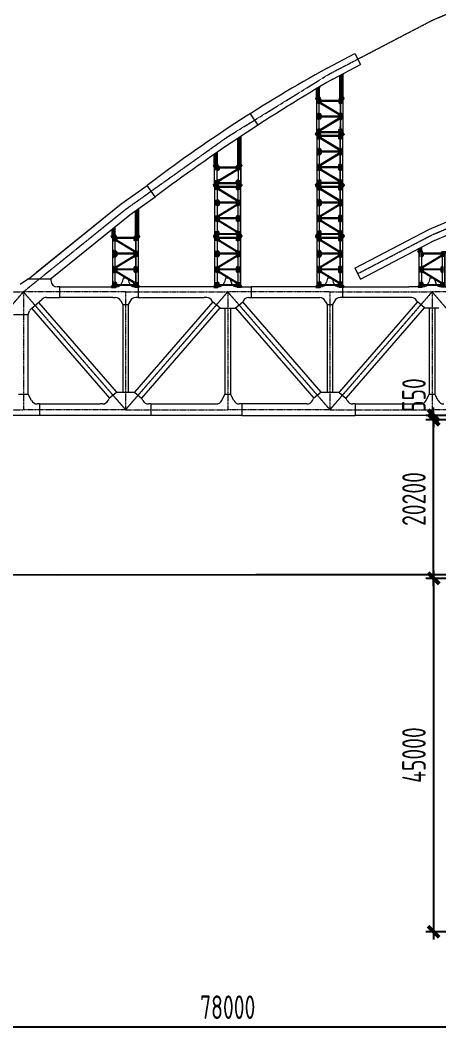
# Model space of a CAD drawing. Extents: x -2876908 to 633791, y -1383861 to 872234.
# Drawn here: x -871232 to -817950, y 671567 to 799492 of the extents above; entities that cross this region are included whole.
import ezdxf

# ---------------------------------------------------------------- set-up
doc = ezdxf.new("R2010")
doc.units = 0
doc.header["$LTSCALE"] = 5
doc.header["$MEASUREMENT"] = 0
doc.linetypes.add('CENTER', pattern=[2, 1.25, -0.25, 0.25, -0.25])
doc.linetypes.add('DASHED', pattern=[0.75, 0.5, -0.25])
doc.layers.get('0').update_dxf_attribs({"linetype": 'CONTINUOUS', "lineweight": 25})
doc.layers.get('DEFPOINTS').update_dxf_attribs({"color": 35, "linetype": 'CONTINUOUS', "lineweight": 13})
for name, color, linetype, lineweight in [('3中心线', 6, 'CENTER', 18), ('5标注', 3, 'CONTINUOUS', 15), ('7边界线', 8, 'CONTINUOUS', 15), ('DIM', 3, 'CONTINUOUS', 0), ('STGJ_BOLT_THIN', 9, 'CONTINUOUS', 0), ('STXT_XG_END_THIN', 2, 'CONTINUOUS', 0), ('STXT_XG_THIN', 2, 'CONTINUOUS', 0), ('STXT_XG_TNDSH', 6, 'DASHED', 0)]:
    doc.layers.add(name, color=color, linetype=linetype, lineweight=lineweight)
for name, color, linetype in [('M_Prof', 2, 'CONTINUOUS'), ('M_Profx', 2, 'CONTINUOUS'), ('细线', 3, 'CONTINUOUS')]:
    doc.layers.add(name, color=color, linetype=linetype)
doc.styles.add('TSSD_Dimension', font='tssdeng.shx', dxfattribs={"width": 0.7, "bigfont": 'hztxt.shx'})
doc.dimstyles.new('TSSD_100_100', dxfattribs={"dimtxt": 300, "dimasz": 100, "dimexe": 100, "dimexo": 250, "dimgap": 100, "dimtad": 1, "dimdec": 0, "dimzin": 0, "dimdsep": 46, "dimtxsty": 'TSSD_Dimension', "dimblk": 'ARCHTICK', "dimblk1": 'ARCHTICK', "dimblk2": 'ARCHTICK', "dimcen": 0, "dimdle": 100, "dimclrt": 7, "dimadec": 0, "dimazin": 0, "dimtfac": 1, "dimtdec": 0, "dimtix": 1, "dimtmove": 2, "dimatfit": 3, "dimfxl": 1, "dimtolj": 1, "dimtzin": 0, "dimarcsym": 0})

# ---------------------------------------------------------------- blocks, each defined once
blk = doc.blocks.new('f234w2')
at = {"layer": '3中心线'}
for p, q in [((-196296, 1526), (-209296, -13474)), ((-209296, 1526), (-196296, 1526)), ((-196296, 1526), (-183296, -13474)), ((-183296, 1526), (-196296, 1526)), ((-196296, 1526), (-196296, -13474)), ((-170296, 1526), (-183296, -13474)), ((-183296, 1526), (-170296, 1526)), ((-183296, 1526), (-183296, -13474)), ((-170296, 1526), (-157296, -13474)), ((-157296, 1526), (-170296, 1526)), ((-170296, 1526), (-170296, -13474)), ((-144296, 1526), (-157296, -13474)), ((-157296, 1526), (-144296, 1526)), ((-157296, 1526), (-157296, -13474)), ((-144296, 1526), (-131296, -13474)), ((-131296, 1526), (-144296, 1526)), ((-144296, 1526), (-144296, -13474)), ((-209296, -13474), (-196296, -13474)), ((-183296, -13474), (-196296, -13474)), ((-183296, -13474), (-170296, -13474)), ((-157296, -13474), (-170296, -13474)), ((-157296, -13474), (-144296, -13474)), ((-131296, -13474), (-144296, -13474))]:
    blk.add_line(p, q, dxfattribs=at)
at = {"layer": '7边界线'}
for p, q in [((-183855, 12712), (-180554, 15065)), ((-179521, 13616), (-180554, 15065)), ((-182737, 11327), (-179521, 13616)), ((-195697, 3154), (-183855, 12712)), ((-192863, 3154), (-182737, 11327)), ((-196707, 2518), (-195769, 3154)), ((-192790, 3154), (-195769, 3154)), ((-192790, 3154), (-192790, 2958)), ((-183581, 3269), (-183722, 2749)), ((-183012, 3269), (-183581, 3269)), ((-183012, 3269), (-182870, 2745)), ((-170581, 3265), (-170722, 2745)), ((-170012, 3265), (-170581, 3265)), ((-170012, 3265), (-169870, 2741)), ((-157581, 3265), (-157723, 2741)), ((-157012, 3265), (-157581, 3265)), ((-157012, 3265), (-156870, 2741)), ((-144581, 3265), (-144723, 2741)), ((-144012, 3265), (-144581, 3265)), ((-144012, 3265), (-143870, 2741)), ((-191690, 2158), (-191990, 2158)), ((-191670, 2158), (-191970, 2158)), ((-191690, 2158), (-191690, 808)), ((-191670, 2158), (-184897, 2158)), ((-184494, 2158), (-184897, 2158)), ((-181698, 2154), (-182098, 2154)), ((-173266, 2154), (-181698, 2154)), ((-181698, 2154), (-181698, 804)), ((-171494, 2154), (-173270, 2154)), ((-169098, 2150), (-167325, 2150)), ((-158893, 2150), (-167325, 2150)), ((-167325, 2150), (-167325, 800)), ((-158495, 2150), (-158893, 2150)), ((-155700, 2150), (-156098, 2150)), ((-155700, 2150), (-147232, 2150)), ((-155700, 2150), (-155700, 800)), ((-145495, 2150), (-147232, 2150)), ((-195279, -590), (-193892, 613)), ((-194379, 190), (-184459, -11257)), ((-193368, 808), (-191690, 808)), ((-184895, 808), (-191670, 808)), ((-184897, 808), (-184597, 808)), ((-183881, 366), (-183646, -104)), ((-182714, 362), (-182946, -104)), ((-172171, 239), (-182134, -11257)), ((-181698, 804), (-181998, 804)), ((-181698, 804), (-173270, 804)), ((-172970, 804), (-173270, 804)), ((-172209, 272), (-172254, 362)), ((-171266, -546), (-172209, 272)), ((-169327, -546), (-168384, 272)), ((-168422, 239), (-158459, -11257)), ((-168384, 272), (-168341, 358)), ((-167625, 800), (-167325, 800)), ((-167325, 800), (-158893, 800)), ((-158893, 800), (-158593, 800)), ((-157877, 358), (-157646, -104)), ((-156716, 358), (-156946, -104)), ((-146149, 265), (-156134, -11257)), ((-155700, 800), (-156000, 800)), ((-147180, 800), (-155702, 800)), ((-146932, 800), (-147232, 800)), ((-146187, 298), (-146216, 358)), ((-145243, -519), (-146187, 298)), ((-195682, -1357), (-195498, -897)), ((-195247, -562), (-185326, -12009)), ((-183646, -104), (-183646, -11224)), ((-183646, -104), (-182946, -104)), ((-182946, -104), (-182946, -11224)), ((-171304, -513), (-181267, -12009)), ((-171266, -546), (-169327, -546)), ((-170646, -546), (-170646, -11481)), ((-169946, -546), (-169946, -11481)), ((-169289, -513), (-159326, -12009)), ((-157646, -104), (-157646, -11224)), ((-157646, -104), (-156946, -104)), ((-156946, -104), (-156946, -11224)), ((-145281, -487), (-155267, -12009)), ((-145243, -519), (-143426, -519)), ((-144646, -519), (-144646, -11481)), ((-143946, -519), (-143946, -11481)), ((-197553, -1357), (-195682, -1357)), ((-195722, -1357), (-195722, -11481)), ((-196920, -11481), (-195672, -11481)), ((-195263, -12300), (-195672, -11481)), ((-184421, -11224), (-185364, -12041)), ((-184421, -11224), (-182172, -11224)), ((-182172, -11224), (-181229, -12041)), ((-171060, -12308), (-170646, -11481)), ((-170646, -11481), (-169946, -11481)), ((-169533, -12308), (-169946, -11481)), ((-158421, -11224), (-159364, -12041)), ((-158421, -11224), (-156172, -11224)), ((-156172, -11224), (-155229, -12041)), ((-145060, -12308), (-144646, -11481)), ((-144646, -11481), (-143946, -11481)), ((-143533, -12308), (-143946, -11481)), ((-194248, -12742), (-194548, -12742)), ((-194248, -12742), (-194248, -14214)), ((-194248, -12742), (-186509, -12742)), ((-186209, -12742), (-186509, -12742)), ((-185493, -12300), (-185364, -12041)), ((-181096, -12308), (-181229, -12041)), ((-180080, -12750), (-180380, -12750)), ((-180080, -12750), (-172075, -12750)), ((-180080, -12750), (-180080, -14206)), ((-172075, -12750), (-171775, -12750)), ((-168518, -12750), (-168818, -12750)), ((-160513, -12750), (-168518, -12750)), ((-168518, -12750), (-168518, -14198)), ((-160213, -12750), (-160513, -12750)), ((-159497, -12308), (-159364, -12041)), ((-155096, -12308), (-155229, -12041)), ((-154080, -12750), (-154380, -12750)), ((-154080, -12750), (-146075, -12750)), ((-154080, -12750), (-154080, -14198)), ((-146075, -12750), (-145775, -12750)), ((-194248, -14214), (-212958, -14214)), ((-180080, -14206), (-194248, -14206)), ((-168518, -14198), (-180080, -14198)), ((-168518, -14198), (-154080, -14198)), ((-142518, -14198), (-154080, -14198))]:
    blk.add_line(p, q, dxfattribs=at)
for centre, start, end in [((-191990, 2958), 180, 270), ((-184494, 2958), 270, 344.82495), ((-182098, 2954), 195.17505, 270), ((-171494, 2954), 270, 344.82495), ((-169098, 2950), 195.17505, 270), ((-158495, 2950), 270, 344.82495), ((-156098, 2950), 195.17505, 270), ((-145495, 2950), 270, 344.82495), ((-143098, 2950), 195.17505, 270), ((-193368, 8), 90, 130.91438), ((-184597, 8), 26.56505, 90), ((-181998, 4), 90, 153.43495), ((-172970, 4), 26.56505, 90), ((-167625, 0), 90, 153.43495), ((-158593, 0), 26.56505, 90), ((-156000, 0), 90, 153.43495), ((-146932, 0), 26.56505, 90), ((-194755, -1195), 130.91438, 158.19859), ((-194548, -11942), 206.56505, 270), ((-186209, -11942), 270, 333.43495), ((-180380, -11950), 206.56505, 270), ((-171775, -11950), 270, 333.43495), ((-168818, -11950), 206.56505, 270), ((-160213, -11950), 270, 333.43495), ((-154380, -11950), 206.56505, 270), ((-145775, -11950), 270, 333.43495), ((-142818, -11950), 206.56505, 270)]:
    blk.add_arc(centre, 800, start, end, dxfattribs=at)
blk = doc.blocks.new('立面图')
at = {"layer": '3中心线'}
for points in [[(-222125, -1387), (-209125, 9107), (-196125, 18366), (-183125, 26391), (-170125, 33181), (-157125, 38737), (-144125, 43058), (-131125, 46144), (-118125, 47996), (-105125, 48613), (-92125, 47996), (-79125, 46144), (-66125, 43058), (-53125, 38737), (-40125, 33181), (-27125, 26391), (-14125, 18366), (-1125, 9107), (11875, -1387)], [(-179581, 934), (-170127, 5872), (-157127, 11428), (-144127, 15749), (-131127, 18835), (-118127, 20687), (-105127, 21305), (-92127, 20687), (-79127, 18835), (-66127, 15749), (-53127, 11428), (-40127, 5872), (-30673, 934)]]:
    blk.add_lwpolyline(points, dxfattribs=at)
at = {"layer": '7边界线', "ltscale": 0.1}
for p, q in [((-183490, 27088), (-179944, 28940)), ((-179944, 28940), (-179217, 27546)), ((-182762, 25694), (-179217, 27546)), ((-193286, 21274), (-192271, 19849)), ((-209685, 9800), (-206384, 12153)), ((-205352, 10703), (-206384, 12153)), ((-170464, 6583), (-157436, 12150)), ((-208567, 8415), (-205352, 10703)), ((-169817, 5150), (-156817, 10705)), ((-220459, 1103), (-209685, 9800)), ((-218693, 241), (-208567, 8415)), ((-179944, 1631), (-170464, 6582)), ((-179217, 237), (-169762, 5176)), ((-179944, 1631), (-179217, 237))]:
    blk.add_line(p, q, dxfattribs=at)
for centre, radius, start, end in [((-92304, -137707), 188341, 118.95695, 127.27992), ((-67167, -173000), 229873, 120.18969, 126.9511)]:
    blk.add_arc(centre, radius, start, end, dxfattribs=at)
at = {"layer": '细线', "color": 3}
blk.add_lwpolyline([(-241127, -37254), (-217827, -37414), (-192527, -37374), (-165627, -37384), (-139527, -37404), (-116327, -37344), (-95627, -39604), (-66027, -39374), (-45227, -38844), (-41127, -37964), (-39427, -37894), (-36027, -38594), (-16527, -38484), (-10727, -35294), (-10327, -35334), (-9827, -35314), (-9327, -35324), (-8927, -35304), (-4927, -37524), (-1727, -37724), (1373, -38474), (13173, -38214), (16973, -37404), (40773, -36854)], dxfattribs=at)
at = {"layer": '5标注'}
blk.add_blockref('f234w2', (-25830, -2913), dxfattribs=at)
blk = doc.blocks.new('_ArchTick')
at = {"color": 0, "linetype": 'ByBlock', "const_width": 0.5}
blk.add_lwpolyline([(-0.71, -0.71), (0.71, 0.71)], dxfattribs=at)
blk = doc.blocks.new('*D33')
at = {"layer": 'DEFPOINTS', "color": 0, "transparency": 16777216}
for p in [(-805821, 708022), (-883821, 692590), (-805821, 671319)]:
    blk.add_point(p, dxfattribs=at)
at = {"layer": 'DIM', "color": 0, "lineweight": -2, "transparency": 16777216}
for p, q in [((-805821, 705522), (-805821, 670319)), ((-884821, 671319), (-804821, 671319))]:
    blk.add_line(p, q, dxfattribs=at)
at = {"layer": 'DIM', "color": 0, "linetype": 'ByBlock', "lineweight": -2, "transparency": 16777216}
blk.add_line((-883821, 690090), (-883821, 670319), dxfattribs=at)
at = {"layer": 'DIM', "color": 0, "lineweight": -2, "transparency": 16777216, "xscale": 1000, "yscale": 1000, "zscale": 1000, "rotation": 180}
blk.add_blockref('_ArchTick', (-883821, 671319), dxfattribs=at)
at = {"layer": 'DIM', "color": 0, "lineweight": -2, "transparency": 16777216, "xscale": 1000, "yscale": 1000, "zscale": 1000}
blk.add_blockref('_ArchTick', (-805821, 671319), dxfattribs=at)
at = {"layer": 'DIM', "color": 7, "transparency": 16777216, "insert": (-844821, 673819), "char_height": 3000, "attachment_point": 5, "style": 'TSSD_Dimension'}
blk.add_mtext('\\A1;78000', dxfattribs=at)
blk = doc.blocks.new('孔')
blk.add_circle((22022, 20887), 13.3)
at = {"layer": 'STGJ_BOLT_THIN'}
for p, q in [((21992, 20887), (22052, 20887)), ((22022, 20917), (22022, 20857))]:
    blk.add_line(p, q, dxfattribs=at)
blk = doc.blocks.new('flhdasdhfksfdjl')
at = {"color": 241}
for p, q in [((11534671, 549419), (11534671, 550022)), ((11534671, 549419), (11534691, 549419)), ((11534691, 549419), (11534691, 550022)), ((11537671, 548165), (11537671, 547419)), ((11537671, 548165), (11537691, 548165)), ((11537691, 548165), (11537691, 547419)), ((11537691, 547419), (11537671, 547419)), ((11534671, 546165), (11534671, 545562)), ((11534671, 546165), (11534691, 546165)), ((11534691, 546165), (11534691, 545562))]:
    blk.add_line(p, q, dxfattribs=at)
for p, q in [((11534691, 549840), (11534671, 549840)), ((11534691, 549813), (11534671, 549813)), ((11534691, 549770), (11534671, 549770)), ((11534691, 549743), (11534671, 549743)), ((11534691, 549578), (11534671, 549578)), ((11534691, 549551), (11534671, 549551)), ((11534691, 549541), (11534671, 549541)), ((11534691, 549515), (11534671, 549515)), ((11537691, 549840), (11537671, 549840)), ((11537691, 549813), (11537671, 549813)), ((11537691, 549770), (11537671, 549770)), ((11537691, 549743), (11537671, 549743)), ((11537691, 549578), (11537671, 549578)), ((11537691, 549551), (11537671, 549551)), ((11537691, 549541), (11537671, 549541)), ((11537691, 549515), (11537671, 549515)), ((11534691, 548069), (11534671, 548069)), ((11534691, 548042), (11534671, 548042)), ((11534691, 548033), (11534671, 548033)), ((11534691, 548006), (11534671, 548006)), ((11534691, 547840), (11534671, 547840)), ((11534691, 547813), (11534671, 547813)), ((11534691, 547770), (11534671, 547770)), ((11534691, 547743), (11534671, 547743)), ((11534691, 547564), (11534671, 547564)), ((11534691, 547528), (11534671, 547528)), ((11537691, 548069), (11537671, 548069)), ((11537691, 548042), (11537671, 548042)), ((11537691, 548033), (11537671, 548033)), ((11537691, 548006), (11537671, 548006)), ((11537691, 547840), (11537671, 547840)), ((11537691, 547813), (11537671, 547813)), ((11537691, 547770), (11537671, 547770)), ((11537691, 547743), (11537671, 547743)), ((11537691, 547564), (11537671, 547564)), ((11537691, 547528), (11537671, 547528)), ((11534691, 546069), (11534671, 546069)), ((11534691, 546042), (11534671, 546042)), ((11534691, 546033), (11534671, 546033)), ((11534691, 546006), (11534671, 546006)), ((11534691, 545840), (11534671, 545840)), ((11534691, 545813), (11534671, 545813)), ((11534691, 545770), (11534671, 545770)), ((11534691, 545743), (11534671, 545743)), ((11537691, 546069), (11537671, 546069)), ((11537691, 546042), (11537671, 546042)), ((11537691, 546033), (11537671, 546033)), ((11537691, 546006), (11537671, 546006)), ((11537691, 545840), (11537671, 545840)), ((11537691, 545813), (11537671, 545813)), ((11537691, 545770), (11537671, 545770)), ((11537691, 545743), (11537671, 545743))]:
    blk.add_line(p, q)
at = {"color": 5}
for p, q in [((11537671, 549419), (11537671, 550022)), ((11537671, 549419), (11537691, 549419)), ((11537691, 549419), (11537691, 550022)), ((11534671, 548165), (11534671, 547419)), ((11534671, 548165), (11534691, 548165)), ((11534691, 548165), (11534691, 547419)), ((11534691, 547419), (11534671, 547419)), ((11537671, 546165), (11537671, 545562)), ((11537671, 546165), (11537691, 546165)), ((11537691, 546165), (11537691, 545562))]:
    blk.add_line(p, q, dxfattribs=at)
at = {"color": 6}
for points in [[(11534418, 550042), (11534943, 550042), (11534943, 550022), (11534418, 550022)], [(11537943, 550042), (11537418, 550042), (11537418, 550022), (11537943, 550022)], [(11534418, 545542), (11534943, 545542), (11534943, 545562), (11534418, 545562)], [(11537943, 545542), (11537418, 545542), (11537418, 545562), (11537943, 545562)]]:
    blk.add_lwpolyline(points, close=True, dxfattribs=at)
for points in [[(11534418, 550022), (11534418, 549992), (11534488, 549872), (11534518, 549872)], [(11534418, 550022), (11534418, 549992), (11534488, 549872), (11534518, 549872)], [(11537943, 550022), (11537943, 549992), (11537873, 549872), (11537843, 549872)], [(11537943, 550022), (11537943, 549992), (11537873, 549872), (11537843, 549872)], [(11534418, 545562), (11534418, 545592), (11534488, 545712), (11534518, 545712)], [(11534418, 545562), (11534418, 545592), (11534488, 545712), (11534518, 545712)], [(11537943, 545562), (11537943, 545592), (11537873, 545712), (11537843, 545712)], [(11537943, 545562), (11537943, 545592), (11537873, 545712), (11537843, 545712)]]:
    blk.add_lwpolyline(points, dxfattribs=at)
at = {"color": 5}
for points in [[(11534843, 550022), (11534943, 550022), (11535054, 549902), (11535054, 549540), (11534932, 549419), (11534843, 549419)], [(11537518, 548165), (11537429, 548165), (11537308, 548043), (11537308, 547540), (11537429, 547419), (11537518, 547419)], [(11534843, 546165), (11534843, 545562), (11534943, 545562), (11535054, 545682), (11535054, 546043), (11534932, 546165), (11534843, 546165)]]:
    blk.add_lwpolyline(points, dxfattribs=at)
at = {"color": 241}
for points in [[(11537518, 550022), (11537418, 550022), (11537308, 549897), (11537308, 549572), (11537401, 549419), (11537518, 549419), (11537518, 550022)], [(11534843, 548165), (11534960, 548165), (11535054, 548011), (11535054, 547572), (11534960, 547419), (11534843, 547419), (11534843, 548165)], [(11537518, 546165), (11537518, 545562), (11537418, 545562), (11537308, 545687), (11537308, 546011), (11537401, 546165), (11537518, 546165)]]:
    blk.add_lwpolyline(points, dxfattribs=at)
at = {"layer": 'DIM'}
for p, q in [((11534843, 545997), (11534843, 546449)), ((11537518, 546210), (11537518, 546547))]:
    blk.add_line(p, q, dxfattribs=at)
at = {"layer": 'STXT_XG_END_THIN'}
for p, q in [((11534518, 550022), (11534843, 550022)), ((11537843, 550022), (11537518, 550022)), ((11534518, 545562), (11534843, 545562)), ((11537843, 545562), (11537518, 545562))]:
    blk.add_line(p, q, dxfattribs=at)
at = {"layer": 'STXT_XG_END_THIN', "color": 3}
for p, q in [((11534863, 549872), (11534863, 549712)), ((11534863, 549712), (11535074, 549712)), ((11537498, 549712), (11537498, 549872)), ((11534863, 547872), (11534863, 547712)), ((11534863, 547712), (11535074, 547712)), ((11537498, 547712), (11537498, 547872)), ((11534863, 545872), (11534863, 545712)), ((11534863, 545712), (11535074, 545712)), ((11537498, 545712), (11537498, 545872))]:
    blk.add_line(p, q, dxfattribs=at)
at = {"layer": 'STXT_XG_THIN', "color": 2}
for p, q in [((11534518, 550022), (11534518, 545562)), ((11534843, 550022), (11534843, 545562)), ((11537518, 545562), (11537518, 550022)), ((11537843, 545562), (11537843, 550022))]:
    blk.add_line(p, q, dxfattribs=at)
at = {"layer": 'STXT_XG_THIN', "color": 3}
for p, q in [((11535074, 549872), (11534863, 549872)), ((11535064, 549872), (11535064, 549712)), ((11535074, 549872), (11535074, 549712)), ((11537288, 549849), (11535074, 549849)), ((11537288, 549735), (11535074, 549735)), ((11537288, 549872), (11537288, 549712)), ((11537498, 549872), (11537288, 549872)), ((11537498, 549712), (11537288, 549712)), ((11537298, 549872), (11537298, 549712)), ((11535074, 547872), (11534863, 547872)), ((11535064, 547872), (11535064, 547712)), ((11535074, 547872), (11535074, 547712)), ((11537288, 547849), (11535074, 547849)), ((11537288, 547735), (11535074, 547735)), ((11537288, 547872), (11537288, 547712)), ((11537498, 547872), (11537288, 547872)), ((11537498, 547712), (11537288, 547712)), ((11537298, 547872), (11537298, 547712)), ((11535074, 545872), (11534863, 545872)), ((11535064, 545872), (11535064, 545712)), ((11535074, 545872), (11535074, 545712)), ((11537288, 545849), (11535074, 545849)), ((11537288, 545735), (11535074, 545735)), ((11537288, 545872), (11537288, 545712)), ((11537498, 545872), (11537288, 545872)), ((11537498, 545712), (11537288, 545712)), ((11537298, 545872), (11537298, 545712))]:
    blk.add_line(p, q, dxfattribs=at)
at = {"layer": 'STXT_XG_THIN', "color": 241}
for p, q in [((11537304, 549540), (11534998, 548141)), ((11537363, 549443), (11535057, 548043)), ((11537292, 549560), (11537450, 549656)), ((11537375, 549423), (11537292, 549560)), ((11537383, 549428), (11537300, 549565)), ((11537498, 549498), (11537375, 549423)), ((11537498, 549577), (11537450, 549656)), ((11537498, 549577), (11537498, 549498)), ((11534863, 548085), (11534986, 548160)), ((11534863, 548007), (11534863, 548085)), ((11534863, 548007), (11534911, 547927)), ((11534863, 547577), (11534911, 547656)), ((11534863, 547577), (11534863, 547498)), ((11535069, 548023), (11534911, 547927)), ((11535069, 547560), (11534911, 547656)), ((11535061, 548018), (11534978, 548155)), ((11535061, 547565), (11534978, 547428)), ((11535069, 548023), (11534986, 548160)), ((11535069, 547560), (11534986, 547423)), ((11537363, 546141), (11535057, 547540)), ((11534863, 547498), (11534986, 547423)), ((11537304, 546043), (11534998, 547443)), ((11537375, 546160), (11537292, 546023)), ((11537292, 546023), (11537450, 545927)), ((11537383, 546155), (11537300, 546018)), ((11537498, 546085), (11537375, 546160)), ((11537498, 546007), (11537450, 545927)), ((11537498, 546007), (11537498, 546085))]:
    blk.add_line(p, q, dxfattribs=at)
at = {"layer": 'STXT_XG_TNDSH', "color": 2}
for p, q in [((11534526, 550022), (11534526, 545562)), ((11534835, 550022), (11534835, 545562)), ((11537526, 545562), (11537526, 550022)), ((11537835, 545562), (11537835, 550022))]:
    blk.add_line(p, q, dxfattribs=at)
at = {"layer": 'STXT_XG_TNDSH', "color": 241}
for p, q in [((11537306, 549537), (11535000, 548137)), ((11537361, 549446), (11535055, 548047)), ((11537361, 546137), (11535055, 547537)), ((11537306, 546047), (11535000, 547446))]:
    blk.add_line(p, q, dxfattribs=at)
at = {"layer": 'STXT_XG_TNDSH', "color": 3}
for p, q in [((11537288, 549845), (11535074, 549845)), ((11537288, 549739), (11535074, 549739)), ((11537288, 547845), (11535074, 547845)), ((11537288, 547739), (11535074, 547739)), ((11537288, 545845), (11535074, 545845)), ((11537288, 545739), (11535074, 545739))]:
    blk.add_line(p, q, dxfattribs=at)
for p in [(11512886, 528939), (11512886, 528869), (11512886, 528677), (11512936, 528627), (11512956, 528939), (11512956, 528869), (11512886, 526939), (11512886, 526869), (11512886, 526677), (11512946, 526640), (11512956, 526939), (11512956, 526869)]:
    blk.add_blockref('孔', p)
at = {"xscale": -1}
for p in [(11559405, 528939), (11559405, 528869), (11559415, 528640), (11559475, 528939), (11559475, 528869), (11559475, 528677), (11559405, 526939), (11559405, 526869), (11559425, 526627), (11559475, 526939), (11559475, 526869), (11559475, 526677)]:
    blk.add_blockref('孔', p, dxfattribs=at)
at = {"xscale": -1, "rotation": 180}
for p in [(11512886, 568907), (11512946, 568943), (11512886, 566907), (11512886, 566714), (11512886, 566644), (11512936, 566956), (11512956, 566714), (11512956, 566644)]:
    blk.add_blockref('孔', p, dxfattribs=at)
at = {"rotation": 180}
for p in [(11559425, 568956), (11559475, 568907), (11559405, 566714), (11559405, 566644), (11559415, 566943), (11559475, 566907), (11559475, 566714), (11559475, 566644)]:
    blk.add_blockref('孔', p, dxfattribs=at)
blk = doc.blocks.new('6.5M11')
at = {"color": 5}
for p, q in [((128499, 27955), (128499, 28558)), ((128519, 27955), (128519, 28558)), ((128519, 27955), (128499, 27955)), ((128499, 24701), (128499, 23955)), ((128499, 24701), (128519, 24701)), ((128519, 24701), (128519, 23955)), ((128519, 23955), (128499, 23955))]:
    blk.add_line(p, q, dxfattribs=at)
for p, q in [((128499, 28377), (128519, 28377)), ((128499, 28350), (128519, 28350)), ((128499, 28307), (128519, 28307)), ((128499, 28280), (128519, 28280)), ((128499, 28114), (128519, 28114)), ((128499, 28088), (128519, 28088)), ((128499, 28078), (128519, 28078)), ((128499, 28051), (128519, 28051)), ((128499, 26605), (128519, 26605)), ((128499, 26579), (128519, 26579)), ((128499, 26569), (128519, 26569)), ((128499, 26543), (128519, 26543)), ((128499, 26377), (128519, 26377)), ((128499, 26350), (128519, 26350)), ((128499, 26307), (128519, 26307)), ((128499, 26280), (128519, 26280)), ((128499, 26101), (128519, 26101)), ((128499, 26065), (128519, 26065)), ((128519, 24605), (128499, 24605)), ((128519, 24579), (128499, 24579)), ((128519, 24569), (128499, 24569)), ((128519, 24543), (128499, 24543)), ((128519, 24377), (128499, 24377)), ((128519, 24350), (128499, 24350)), ((128519, 24307), (128499, 24307)), ((128519, 24280), (128499, 24280)), ((128519, 24101), (128499, 24101)), ((128519, 24065), (128499, 24065)), ((128519, 22605), (128499, 22605)), ((128519, 22579), (128499, 22579)), ((128519, 22569), (128499, 22569)), ((128519, 22543), (128499, 22543)), ((128519, 22377), (128499, 22377)), ((128519, 22350), (128499, 22350)), ((128519, 22307), (128499, 22307)), ((128519, 22280), (128499, 22280))]:
    blk.add_line(p, q)
at = {"color": 241}
for p, q in [((128499, 26701), (128499, 25955)), ((128519, 26701), (128499, 26701)), ((128499, 25955), (128519, 25955)), ((128519, 26701), (128519, 25955)), ((128499, 22701), (128499, 22093)), ((128499, 22701), (128519, 22701)), ((128519, 22701), (128519, 22093))]:
    blk.add_line(p, q, dxfattribs=at)
at = {"color": 6}
for points in [[(128247, 28578), (128772, 28578), (128772, 28558), (128247, 28558)], [(128247, 22078), (128772, 22078), (128772, 22098), (128247, 22098)]]:
    blk.add_lwpolyline(points, close=True, dxfattribs=at)
for points in [[(128247, 28558), (128247, 28528), (128317, 28408), (128347, 28408)], [(128247, 28558), (128247, 28528), (128317, 28408), (128347, 28408)], [(128247, 22098), (128247, 22128), (128317, 22248), (128347, 22248)], [(128247, 22098), (128247, 22128), (128317, 22248), (128347, 22248)]]:
    blk.add_lwpolyline(points, dxfattribs=at)
at = {"color": 241}
for points in [[(128672, 28558), (128772, 28558), (128882, 28438), (128882, 28109), (128789, 27955), (128672, 27955), (128672, 28558)], [(128672, 24701), (128789, 24701), (128882, 24548), (128882, 24109), (128789, 23955), (128672, 23955), (128672, 24701)]]:
    blk.add_lwpolyline(points, dxfattribs=at)
at = {"color": 5}
for points in [[(128672, 26701), (128761, 26701), (128882, 26580), (128882, 26077), (128761, 25955), (128672, 25955), (128672, 26701)], [(128672, 22701), (128672, 22098), (128772, 22098), (128882, 22218), (128882, 22580), (128761, 22701), (128672, 22701)]]:
    blk.add_lwpolyline(points, dxfattribs=at)
at = {"layer": 'STXT_XG_END_THIN'}
for p, q in [((128347, 28558), (128672, 28558)), ((128347, 22098), (128672, 22098))]:
    blk.add_line(p, q, dxfattribs=at)
at = {"layer": 'STXT_XG_THIN', "color": 2}
for p, q in [((128347, 28558), (128347, 22098)), ((128672, 28558), (128672, 22098))]:
    blk.add_line(p, q, dxfattribs=at)
at = {"layer": 'STXT_XG_TNDSH', "color": 2}
for p, q in [((128355, 28558), (128355, 22098)), ((128664, 28558), (128664, 22098))]:
    blk.add_line(p, q, dxfattribs=at)
for p in [(106715, 7476), (106715, 7406), (106785, 7476), (106785, 7406), (106715, 7213), (106775, 7177), (106715, 5476), (106715, 5406), (106715, 5213), (106765, 5164), (106785, 5476), (106785, 5406), (106715, 3476), (106715, 3406), (106785, 3476), (106785, 3406), (106715, 3213), (106775, 3177)]:
    blk.add_blockref('孔', p)
at = {"xscale": -1, "rotation": 180}
for p in [(106715, 47443), (106715, 47251), (106715, 47181), (106765, 47493), (106785, 47251), (106785, 47181), (106715, 45443), (106775, 45480), (106715, 43443), (106715, 43251), (106715, 43181), (106765, 43493), (106785, 43251), (106785, 43181)]:
    blk.add_blockref('孔', p, dxfattribs=at)
blk = doc.blocks.new('6.5M222')
at = {"color": 241}
for p, q in [((130499, 27955), (130499, 28558)), ((130519, 27955), (130519, 28558)), ((130519, 27955), (130499, 27955)), ((130499, 24701), (130499, 23955)), ((130499, 24701), (130519, 24701)), ((130519, 24701), (130519, 23955)), ((130519, 23955), (130499, 23955))]:
    blk.add_line(p, q, dxfattribs=at)
for p, q in [((130499, 28377), (130519, 28377)), ((130499, 28350), (130519, 28350)), ((130499, 28307), (130519, 28307)), ((130499, 28280), (130519, 28280)), ((130499, 28114), (130519, 28114)), ((130499, 28088), (130519, 28088)), ((130499, 28078), (130519, 28078)), ((130499, 28051), (130519, 28051)), ((130499, 26605), (130519, 26605)), ((130499, 26579), (130519, 26579)), ((130499, 26569), (130519, 26569)), ((130499, 26543), (130519, 26543)), ((130499, 26377), (130519, 26377)), ((130499, 26350), (130519, 26350)), ((130499, 26307), (130519, 26307)), ((130499, 26280), (130519, 26280)), ((130499, 26101), (130519, 26101)), ((130499, 26065), (130519, 26065)), ((130519, 24605), (130499, 24605)), ((130519, 24579), (130499, 24579)), ((130519, 24569), (130499, 24569)), ((130519, 24543), (130499, 24543)), ((130519, 24377), (130499, 24377)), ((130519, 24350), (130499, 24350)), ((130519, 24307), (130499, 24307)), ((130519, 24280), (130499, 24280)), ((130519, 24101), (130499, 24101)), ((130519, 24065), (130499, 24065)), ((130499, 22605), (130519, 22605)), ((130499, 22579), (130519, 22579)), ((130499, 22569), (130519, 22569)), ((130499, 22543), (130519, 22543)), ((130499, 22377), (130519, 22377)), ((130499, 22350), (130519, 22350)), ((130499, 22307), (130519, 22307)), ((130499, 22280), (130519, 22280))]:
    blk.add_line(p, q)
at = {"color": 5}
for p, q in [((130499, 26701), (130499, 25955)), ((130519, 26701), (130499, 26701)), ((130499, 25955), (130519, 25955)), ((130519, 26701), (130519, 25955)), ((130499, 22701), (130499, 22098)), ((130519, 22701), (130499, 22701)), ((130519, 22701), (130519, 22098))]:
    blk.add_line(p, q, dxfattribs=at)
for points in [[(130347, 28558), (130247, 28558), (130137, 28438), (130137, 28077), (130258, 27955), (130347, 27955)], [(130347, 24701), (130258, 24701), (130137, 24580), (130137, 24077), (130258, 23955), (130347, 23955)]]:
    blk.add_lwpolyline(points, dxfattribs=at)
at = {"color": 6}
for points in [[(130772, 28578), (130247, 28578), (130247, 28558), (130772, 28558)], [(130772, 22078), (130247, 22078), (130247, 22098), (130772, 22098)]]:
    blk.add_lwpolyline(points, close=True, dxfattribs=at)
for points in [[(130772, 28558), (130772, 28528), (130702, 28408), (130672, 28408)], [(130772, 28558), (130772, 28528), (130702, 28408), (130672, 28408)], [(130772, 22098), (130772, 22128), (130702, 22248), (130672, 22248)], [(130772, 22098), (130772, 22128), (130702, 22248), (130672, 22248)]]:
    blk.add_lwpolyline(points, dxfattribs=at)
at = {"color": 241}
for points in [[(130347, 26701), (130230, 26701), (130137, 26548), (130137, 26109), (130230, 25955), (130347, 25955), (130347, 26701)], [(130347, 22701), (130347, 22098), (130247, 22098), (130137, 22218), (130137, 22548), (130230, 22701), (130347, 22701)]]:
    blk.add_lwpolyline(points, dxfattribs=at)
at = {"layer": 'STXT_XG_END_THIN'}
for p, q in [((130672, 28558), (130347, 28558)), ((130672, 22098), (130347, 22098))]:
    blk.add_line(p, q, dxfattribs=at)
at = {"layer": 'STXT_XG_THIN', "color": 2}
for p, q in [((130347, 22098), (130347, 28558)), ((130672, 22098), (130672, 28558))]:
    blk.add_line(p, q, dxfattribs=at)
at = {"layer": 'STXT_XG_TNDSH', "color": 2}
for p, q in [((130355, 22098), (130355, 28558)), ((130664, 22098), (130664, 28558))]:
    blk.add_line(p, q, dxfattribs=at)
at = {"xscale": -1}
for p in [(152234, 7476), (152234, 7406), (152304, 7476), (152304, 7406), (152254, 7164), (152304, 7213), (152234, 5476), (152234, 5406), (152244, 5177), (152304, 5476), (152304, 5406), (152304, 5213), (152234, 3476), (152234, 3406), (152304, 3476), (152304, 3406), (152254, 3164), (152304, 3213)]:
    blk.add_blockref('孔', p, dxfattribs=at)
at = {"rotation": 180}
for p in [(152244, 47480), (152304, 47443), (152254, 45493), (152304, 45443), (152234, 43251), (152234, 43181), (152244, 43480), (152304, 43443), (152304, 43251), (152304, 43181)]:
    blk.add_blockref('孔', p, dxfattribs=at)
blk = doc.blocks.new('sahdlfhaskfhkjs')
at = {"layer": 'STXT_XG_END_THIN', "color": 3}
for p, q in [((11556664, 547825), (11556664, 547665)), ((11556664, 547665), (11556874, 547665)), ((11559299, 547665), (11559299, 547825)), ((11556664, 545825), (11556664, 545665)), ((11556664, 545665), (11556874, 545665)), ((11559299, 545665), (11559299, 545825)), ((11556664, 543825), (11556664, 543665)), ((11559299, 543665), (11559299, 543825)), ((11556664, 543665), (11556874, 543665)), ((11556664, 541825), (11556664, 541665)), ((11556664, 541665), (11556874, 541665)), ((11559299, 541665), (11559299, 541825))]:
    blk.add_line(p, q, dxfattribs=at)
at = {"layer": 'STXT_XG_THIN', "color": 3}
for p, q in [((11556874, 547825), (11556664, 547825)), ((11556864, 547825), (11556864, 547665)), ((11556874, 547825), (11556874, 547665)), ((11559089, 547802), (11556874, 547802)), ((11559089, 547688), (11556874, 547688)), ((11559089, 547825), (11559089, 547665)), ((11559299, 547825), (11559089, 547825)), ((11559299, 547665), (11559089, 547665)), ((11559099, 547825), (11559099, 547665)), ((11556874, 545825), (11556664, 545825)), ((11556864, 545825), (11556864, 545665)), ((11556874, 545825), (11556874, 545665)), ((11559089, 545802), (11556874, 545802)), ((11559089, 545688), (11556874, 545688)), ((11559089, 545825), (11559089, 545665)), ((11559299, 545825), (11559089, 545825)), ((11559299, 545665), (11559089, 545665)), ((11559099, 545825), (11559099, 545665)), ((11556874, 543825), (11556664, 543825)), ((11556864, 543825), (11556864, 543665)), ((11556874, 543825), (11556874, 543665)), ((11559089, 543802), (11556874, 543802)), ((11559089, 543688), (11556874, 543688)), ((11559089, 543825), (11559089, 543665)), ((11559299, 543825), (11559089, 543825)), ((11559099, 543825), (11559099, 543665)), ((11559299, 543665), (11559089, 543665)), ((11556874, 541825), (11556664, 541825)), ((11556864, 541825), (11556864, 541665)), ((11556874, 541825), (11556874, 541665)), ((11559089, 541802), (11556874, 541802)), ((11559089, 541688), (11556874, 541688)), ((11559089, 541825), (11559089, 541665)), ((11559299, 541825), (11559089, 541825)), ((11559299, 541665), (11559089, 541665)), ((11559099, 541825), (11559099, 541665))]:
    blk.add_line(p, q, dxfattribs=at)
at = {"layer": 'STXT_XG_THIN', "color": 241}
for p, q in [((11556664, 547530), (11556712, 547609)), ((11556664, 547530), (11556664, 547451)), ((11556870, 547513), (11556712, 547609)), ((11556664, 547451), (11556787, 547377)), ((11556862, 547519), (11556779, 547382)), ((11556870, 547513), (11556787, 547377)), ((11559105, 545997), (11556799, 547396)), ((11559164, 546094), (11556858, 547494)), ((11559105, 545494), (11556799, 544094)), ((11559164, 545396), (11556858, 543997)), ((11559176, 546114), (11559093, 545977)), ((11559093, 545977), (11559251, 545881)), ((11559093, 545513), (11559251, 545609)), ((11559176, 545377), (11559093, 545513)), ((11559184, 546108), (11559101, 545972)), ((11559184, 545382), (11559101, 545519)), ((11559299, 546039), (11559176, 546114)), ((11559299, 545451), (11559176, 545377)), ((11559299, 545960), (11559251, 545881)), ((11559299, 545530), (11559251, 545609)), ((11559299, 545960), (11559299, 546039)), ((11559299, 545530), (11559299, 545451)), ((11556664, 544039), (11556787, 544114)), ((11556664, 543960), (11556664, 544039)), ((11556664, 543960), (11556712, 543881)), ((11556870, 543977), (11556712, 543881)), ((11556862, 543972), (11556779, 544108)), ((11556870, 543977), (11556787, 544114)), ((11556664, 543530), (11556712, 543609)), ((11556664, 543530), (11556664, 543451)), ((11556664, 543451), (11556787, 543377)), ((11556870, 543513), (11556712, 543609)), ((11556862, 543519), (11556779, 543382)), ((11556870, 543513), (11556787, 543377)), ((11559105, 541997), (11556799, 543396)), ((11559164, 542094), (11556858, 543494)), ((11559176, 542114), (11559093, 541977)), ((11559093, 541977), (11559251, 541881)), ((11559184, 542108), (11559101, 541972)), ((11559299, 542039), (11559176, 542114)), ((11559299, 541960), (11559251, 541881)), ((11559299, 541960), (11559299, 542039))]:
    blk.add_line(p, q, dxfattribs=at)
at = {"layer": 'STXT_XG_TNDSH', "color": 3}
for p, q in [((11559089, 547798), (11556874, 547798)), ((11559089, 547692), (11556874, 547692)), ((11559089, 545798), (11556874, 545798)), ((11559089, 545692), (11556874, 545692)), ((11559089, 543798), (11556874, 543798)), ((11559089, 543692), (11556874, 543692)), ((11559089, 541798), (11556874, 541798)), ((11559089, 541692), (11556874, 541692))]:
    blk.add_line(p, q, dxfattribs=at)
at = {"layer": 'STXT_XG_TNDSH', "color": 241}
for p, q in [((11559107, 546000), (11556801, 547400)), ((11559162, 546091), (11556856, 547490)), ((11559107, 545490), (11556801, 544091)), ((11559162, 545400), (11556856, 544000)), ((11559107, 542000), (11556801, 543400)), ((11559162, 542091), (11556856, 543490))]:
    blk.add_line(p, q, dxfattribs=at)
for name, p in [('6.5M11', (11427972, 519417)), ('6.5M222', (11428972, 519417))]:
    blk.add_blockref(name, p)
blk = doc.blocks.new('hsldhflksfdjl')
at = {"color": 5}
for p, q in [((11524943, 547792), (11524943, 548395)), ((11524943, 547792), (11524963, 547792)), ((11524963, 547792), (11524963, 548395)), ((11527943, 546538), (11527943, 545935)), ((11527963, 546538), (11527943, 546538)), ((11527963, 546538), (11527963, 545935))]:
    blk.add_line(p, q, dxfattribs=at)
for p, q in [((11524963, 548213), (11524943, 548213)), ((11524963, 548186), (11524943, 548186)), ((11524963, 548143), (11524943, 548143)), ((11524963, 548116), (11524943, 548116)), ((11524963, 547950), (11524943, 547950)), ((11524963, 547924), (11524943, 547924)), ((11524963, 547914), (11524943, 547914)), ((11524963, 547887), (11524943, 547887)), ((11527943, 548213), (11527963, 548213)), ((11527943, 548186), (11527963, 548186)), ((11527943, 548143), (11527963, 548143)), ((11527943, 548116), (11527963, 548116)), ((11527943, 547950), (11527963, 547950)), ((11527943, 547924), (11527963, 547924)), ((11527943, 547914), (11527963, 547914)), ((11527943, 547887), (11527963, 547887)), ((11524963, 546442), (11524943, 546442)), ((11524963, 546415), (11524943, 546415)), ((11524963, 546405), (11524943, 546405)), ((11524963, 546379), (11524943, 546379)), ((11527943, 546442), (11527963, 546442)), ((11527943, 546415), (11527963, 546415)), ((11527943, 546405), (11527963, 546405)), ((11527943, 546379), (11527963, 546379)), ((11524963, 546213), (11524943, 546213)), ((11524963, 546186), (11524943, 546186)), ((11524963, 546143), (11524943, 546143)), ((11524963, 546116), (11524943, 546116)), ((11527943, 546213), (11527963, 546213)), ((11527943, 546186), (11527963, 546186)), ((11527943, 546143), (11527963, 546143)), ((11527943, 546116), (11527963, 546116))]:
    blk.add_line(p, q)
at = {"color": 241}
for p, q in [((11527943, 547792), (11527943, 548395)), ((11527963, 547792), (11527943, 547792)), ((11527963, 547792), (11527963, 548395)), ((11524943, 546538), (11524943, 545935)), ((11524943, 546538), (11524963, 546538)), ((11524963, 546538), (11524963, 545935))]:
    blk.add_line(p, q, dxfattribs=at)
at = {"color": 6}
for points in [[(11524691, 548415), (11525216, 548415), (11525216, 548395), (11524691, 548395)], [(11528216, 548415), (11527691, 548415), (11527691, 548395), (11528216, 548395)], [(11524691, 545915), (11525216, 545915), (11525216, 545935), (11524691, 545935)], [(11528216, 545915), (11527691, 545915), (11527691, 545935), (11528216, 545935)]]:
    blk.add_lwpolyline(points, close=True, dxfattribs=at)
for points in [[(11524691, 548395), (11524691, 548365), (11524761, 548245), (11524791, 548245)], [(11524691, 548395), (11524691, 548365), (11524761, 548245), (11524791, 548245)], [(11528216, 548395), (11528216, 548365), (11528146, 548245), (11528116, 548245)], [(11528216, 548395), (11528216, 548365), (11528146, 548245), (11528116, 548245)], [(11524691, 545935), (11524691, 545965), (11524761, 546085), (11524791, 546085)], [(11524691, 545935), (11524691, 545965), (11524761, 546085), (11524791, 546085)], [(11528216, 545935), (11528216, 545965), (11528146, 546085), (11528116, 546085)], [(11528216, 545935), (11528216, 545965), (11528146, 546085), (11528116, 546085)]]:
    blk.add_lwpolyline(points, dxfattribs=at)
at = {"color": 241}
for points in [[(11525116, 547792), (11525116, 548395), (11525216, 548395), (11525326, 548275), (11525326, 547945), (11525233, 547792), (11525116, 547792)], [(11527791, 546538), (11527791, 545935), (11527691, 545935), (11527580, 546055), (11527580, 546384), (11527674, 546538), (11527791, 546538)]]:
    blk.add_lwpolyline(points, dxfattribs=at)
at = {"color": 5}
for points in [[(11527791, 547792), (11527791, 548395), (11527691, 548395), (11527580, 548275), (11527580, 547913), (11527701, 547792), (11527791, 547792)], [(11525116, 546538), (11525116, 545935), (11525216, 545935), (11525326, 546055), (11525326, 546416), (11525205, 546538), (11525116, 546538)]]:
    blk.add_lwpolyline(points, dxfattribs=at)
at = {"layer": 'STXT_XG_END_THIN'}
for p, q in [((11524791, 548395), (11525116, 548395)), ((11528116, 548395), (11527791, 548395)), ((11524791, 545935), (11525116, 545935)), ((11528116, 545935), (11527791, 545935))]:
    blk.add_line(p, q, dxfattribs=at)
at = {"layer": 'STXT_XG_END_THIN', "color": 3}
for p, q in [((11525136, 548245), (11525136, 548085)), ((11525136, 548085), (11525346, 548085)), ((11527771, 548085), (11527771, 548245)), ((11525136, 546245), (11525136, 546085)), ((11527771, 546085), (11527771, 546245)), ((11525136, 546085), (11525346, 546085))]:
    blk.add_line(p, q, dxfattribs=at)
at = {"layer": 'STXT_XG_THIN', "color": 2}
for p, q in [((11524791, 548395), (11524791, 545935)), ((11525116, 548395), (11525116, 545935)), ((11527791, 545935), (11527791, 548395)), ((11528116, 545935), (11528116, 548395))]:
    blk.add_line(p, q, dxfattribs=at)
at = {"layer": 'STXT_XG_THIN', "color": 3}
for p, q in [((11525346, 548245), (11525136, 548245)), ((11525336, 548245), (11525336, 548085)), ((11525346, 548245), (11525346, 548085)), ((11527560, 548222), (11525346, 548222)), ((11527560, 548108), (11525346, 548108)), ((11527560, 548245), (11527560, 548085)), ((11527771, 548245), (11527560, 548245)), ((11527771, 548085), (11527560, 548085)), ((11527570, 548245), (11527570, 548085)), ((11525346, 546245), (11525136, 546245)), ((11525336, 546245), (11525336, 546085)), ((11525346, 546245), (11525346, 546085)), ((11527560, 546245), (11527560, 546085)), ((11527771, 546245), (11527560, 546245)), ((11527570, 546245), (11527570, 546085)), ((11527560, 546222), (11525346, 546222)), ((11527560, 546108), (11525346, 546108)), ((11527771, 546085), (11527560, 546085))]:
    blk.add_line(p, q, dxfattribs=at)
at = {"layer": 'STXT_XG_THIN', "color": 241}
for p, q in [((11525136, 547950), (11525184, 548029)), ((11525136, 547950), (11525136, 547871)), ((11525136, 547871), (11525259, 547796)), ((11525342, 547933), (11525184, 548029)), ((11525333, 547938), (11525250, 547801)), ((11525342, 547933), (11525259, 547796)), ((11527576, 546416), (11525271, 547816)), ((11527636, 546514), (11525330, 547913)), ((11527647, 546533), (11527564, 546396)), ((11527564, 546396), (11527723, 546300)), ((11527656, 546528), (11527573, 546391)), ((11527771, 546458), (11527647, 546533)), ((11527771, 546380), (11527723, 546300)), ((11527771, 546380), (11527771, 546458))]:
    blk.add_line(p, q, dxfattribs=at)
at = {"layer": 'STXT_XG_TNDSH', "color": 2}
for p, q in [((11524799, 548395), (11524799, 545935)), ((11525108, 548395), (11525108, 545935)), ((11527799, 545935), (11527799, 548395)), ((11528108, 545935), (11528108, 548395))]:
    blk.add_line(p, q, dxfattribs=at)
at = {"layer": 'STXT_XG_TNDSH', "color": 241}
for p, q in [((11527578, 546419), (11525273, 547819)), ((11527633, 546510), (11525328, 547910))]:
    blk.add_line(p, q, dxfattribs=at)
at = {"layer": 'STXT_XG_TNDSH', "color": 3}
for p, q in [((11527560, 548218), (11525346, 548218)), ((11527560, 548112), (11525346, 548112)), ((11527560, 546218), (11525346, 546218)), ((11527560, 546112), (11525346, 546112))]:
    blk.add_line(p, q, dxfattribs=at)
for p in [(11503159, 527312), (11503159, 527242), (11503159, 527050), (11503219, 527013), (11503229, 527312), (11503229, 527242)]:
    blk.add_blockref('孔', p)
at = {"xscale": -1}
for p in [(11549677, 527312), (11549677, 527242), (11549698, 527000), (11549747, 527312), (11549747, 527242), (11549747, 527050)]:
    blk.add_blockref('孔', p, dxfattribs=at)
at = {"xscale": -1, "rotation": 180}
for p in [(11503159, 567280), (11503208, 567329), (11503159, 567087), (11503159, 567017), (11503229, 567087), (11503229, 567017)]:
    blk.add_blockref('孔', p, dxfattribs=at)
at = {"rotation": 180}
for p in [(11549688, 567316), (11549747, 567280), (11549677, 567087), (11549677, 567017), (11549747, 567087), (11549747, 567017)]:
    blk.add_blockref('孔', p, dxfattribs=at)
blk = doc.blocks.new('*D1798')
at = {"layer": 'DEFPOINTS', "color": 0, "transparency": 16777216}
for p in [(-818623, 749169), (-808421, 749169), (-808421, 748619)]:
    blk.add_point(p, dxfattribs=at)
at = {"layer": 'DIM', "color": 0, "lineweight": -2, "transparency": 16777216}
for p, q in [((-818623, 749169), (-818623, 750169)), ((-810921, 749169), (-819623, 749169)), ((-818623, 748619), (-818623, 749169)), ((-818623, 748619), (-818623, 747619))]:
    blk.add_line(p, q, dxfattribs=at)
at = {"layer": 'DIM', "color": 0, "linetype": 'ByBlock', "lineweight": -2, "transparency": 16777216}
blk.add_line((-810921, 748619), (-819623, 748619), dxfattribs=at)
at = {"layer": 'DIM', "color": 0, "lineweight": -2, "transparency": 16777216, "xscale": 1000, "yscale": 1000, "zscale": 1000}
for p, rotation in [((-818623, 749169), 270), ((-818623, 748619), 90)]:
    blk.add_blockref('_ArchTick', p, dxfattribs=dict(at, rotation=rotation))
at = {"layer": 'DIM', "color": 7, "transparency": 16777216, "insert": (-821123, 751750), "char_height": 3000, "attachment_point": 5, "rotation": 90, "style": 'TSSD_Dimension'}
blk.add_mtext('\\A1;550', dxfattribs=at)
blk = doc.blocks.new('*D1799')
at = {"layer": 'DEFPOINTS', "color": 0, "transparency": 16777216}
for p in [(-818623, 748619), (-808421, 748619), (-808421, 728419)]:
    blk.add_point(p, dxfattribs=at)
at = {"layer": 'DIM', "color": 0, "lineweight": -2, "transparency": 16777216}
for p, q in [((-810921, 748619), (-819623, 748619)), ((-818623, 727419), (-818623, 749619))]:
    blk.add_line(p, q, dxfattribs=at)
at = {"layer": 'DIM', "color": 0, "linetype": 'ByBlock', "lineweight": -2, "transparency": 16777216}
blk.add_line((-810921, 728419), (-819623, 728419), dxfattribs=at)
at = {"layer": 'DIM', "color": 0, "lineweight": -2, "transparency": 16777216, "xscale": 1000, "yscale": 1000, "zscale": 1000}
for p, rotation in [((-818623, 748619), 90), ((-818623, 728419), 270)]:
    blk.add_blockref('_ArchTick', p, dxfattribs=dict(at, rotation=rotation))
at = {"layer": 'DIM', "color": 7, "transparency": 16777216, "insert": (-821123, 738519), "char_height": 3000, "attachment_point": 5, "rotation": 90, "style": 'TSSD_Dimension'}
blk.add_mtext('\\A1;20200', dxfattribs=at)
blk = doc.blocks.new('*D1800')
at = {"layer": 'DEFPOINTS', "color": 0, "transparency": 16777216}
for p in [(-808421, 728419), (-818623, 683419), (-808421, 683419)]:
    blk.add_point(p, dxfattribs=at)
at = {"layer": 'DIM', "color": 0, "lineweight": -2, "transparency": 16777216}
for p, q in [((-818623, 729419), (-818623, 682419)), ((-810921, 683419), (-819623, 683419))]:
    blk.add_line(p, q, dxfattribs=at)
at = {"layer": 'DIM', "color": 0, "linetype": 'ByBlock', "lineweight": -2, "transparency": 16777216}
blk.add_line((-810921, 728419), (-819623, 728419), dxfattribs=at)
at = {"layer": 'DIM', "color": 0, "lineweight": -2, "transparency": 16777216, "xscale": 1000, "yscale": 1000, "zscale": 1000}
for p, rotation in [((-818623, 728419), 90), ((-818623, 683419), 270)]:
    blk.add_blockref('_ArchTick', p, dxfattribs=dict(at, rotation=rotation))
at = {"layer": 'DIM', "color": 7, "transparency": 16777216, "insert": (-821123, 705919), "char_height": 3000, "attachment_point": 5, "rotation": 90, "style": 'TSSD_Dimension'}
blk.add_mtext('\\A1;45000', dxfattribs=at)

msp = doc.modelspace()

# ---------------------------------------------------------------- linework, layer by layer
for p, q in [((-833590.038, 789493.227), (-833590.038, 789513.227)), ((-833065.038, 789493.227), (-833065.038, 789513.227)), ((-830590.038, 789493.227), (-830590.038, 789513.227)), ((-830065.038, 789493.227), (-830065.038, 789513.227)), ((-846590.038, 780993.227), (-846590.038, 781013.227)), ((-846065.038, 780993.227), (-846065.038, 781013.227)), ((-843590.038, 780993.227), (-843590.038, 781013.227)), ((-843065.038, 780993.227), (-843065.038, 781013.227)), ((-859590.038, 771993.227), (-859590.038, 772013.227)), ((-859065.038, 771993.227), (-859065.038, 772013.227)), ((-856590.038, 771993.227), (-856590.038, 772013.227)), ((-856065.038, 771993.227), (-856065.038, 772013.227)), ((-820590.038, 769993.227), (-820590.038, 770013.227)), ((-820065.038, 769993.227), (-820065.038, 770013.227))]:
    msp.add_line(p, q)
at = {"layer": '7边界线'}
for points in [[(-830540.891, 792368.109), (-830095.892, 792596.766), (-830105.038, 792614.566), (-830550.037, 792385.909)], [(-833534.801, 790683.659), (-833100.416, 790931.886), (-833110.345, 790949.262), (-833544.73, 790701.034)], [(-843540.891, 784391.471), (-843095.892, 784620.128), (-843105.038, 784637.928), (-843550.037, 784409.271)], [(-846534.801, 782322.056), (-846100.416, 782570.284), (-846110.345, 782587.659), (-846544.73, 782339.431)], [(-856522.485, 775154.192), (-856109.946, 775437.247), (-856121.268, 775453.749), (-856533.807, 775170.694)], [(-859508.407, 772792.319), (-859121.311, 773109.281), (-859133.99, 773124.764), (-859521.085, 772807.803)], [(-820539.639, 770308.817), (-820096.81, 770541.648), (-820106.123, 770559.361), (-820548.952, 770326.53)]]:
    msp.add_lwpolyline(points, close=True, dxfattribs=at)
at = {"layer": 'DIM'}
for p, q in [((-830327.538, 792500.238), (-830327.538, 789493.227)), ((-833327.538, 790825.148), (-833327.538, 789493.227)), ((-833519.538, 789663.227), (-833590.038, 789543.227)), ((-833590.038, 789513.227), (-833590.038, 789543.227)), ((-833590.038, 789513.227), (-833065.038, 789513.227)), ((-833590.038, 789493.227), (-833065.038, 789493.227)), ((-833519.538, 789663.227), (-833490.038, 789663.227)), ((-833332.538, 789663.227), (-833322.538, 789663.227)), ((-833332.538, 789663.227), (-833332.538, 789513.227)), ((-833322.538, 789663.227), (-833322.538, 789513.227)), ((-833135.538, 789663.227), (-833165.038, 789663.227)), ((-833135.538, 789663.227), (-833065.038, 789543.227)), ((-833065.038, 789513.227), (-833065.038, 789543.227)), ((-830519.538, 789663.227), (-830590.038, 789543.227)), ((-830590.038, 789513.227), (-830590.038, 789543.227)), ((-830590.038, 789513.227), (-830065.038, 789513.227)), ((-830590.038, 789493.227), (-830065.038, 789493.227)), ((-830519.538, 789663.227), (-830490.038, 789663.227)), ((-830332.538, 789663.227), (-830322.538, 789663.227)), ((-830332.538, 789663.227), (-830332.538, 789513.227)), ((-830322.538, 789663.227), (-830322.538, 789513.227)), ((-830135.538, 789663.227), (-830165.038, 789663.227)), ((-830135.538, 789663.227), (-830065.038, 789543.227)), ((-830065.038, 789513.227), (-830065.038, 789543.227)), ((-843327.538, 784523.6), (-843327.538, 780993.227)), ((-846327.538, 782463.545), (-846327.538, 780993.227)), ((-846519.538, 781163.227), (-846590.038, 781043.227)), ((-846590.038, 781013.227), (-846590.038, 781043.227)), ((-846590.038, 781013.227), (-846065.038, 781013.227)), ((-846590.038, 780993.227), (-846065.038, 780993.227)), ((-846519.538, 781163.227), (-846490.038, 781163.227)), ((-846332.538, 781163.227), (-846322.538, 781163.227)), ((-846332.538, 781163.227), (-846332.538, 781013.227)), ((-846322.538, 781163.227), (-846322.538, 781013.227)), ((-846135.538, 781163.227), (-846165.038, 781163.227)), ((-846135.538, 781163.227), (-846065.038, 781043.227)), ((-846065.038, 781013.227), (-846065.038, 781043.227)), ((-843519.538, 781163.227), (-843590.038, 781043.227)), ((-843590.038, 781013.227), (-843590.038, 781043.227)), ((-843590.038, 781013.227), (-843065.038, 781013.227)), ((-843590.038, 780993.227), (-843065.038, 780993.227)), ((-843519.538, 781163.227), (-843490.038, 781163.227)), ((-843332.538, 781163.227), (-843322.538, 781163.227)), ((-843332.538, 781163.227), (-843332.538, 781013.227)), ((-843322.538, 781163.227), (-843322.538, 781013.227)), ((-843135.538, 781163.227), (-843165.038, 781163.227)), ((-843135.538, 781163.227), (-843065.038, 781043.227)), ((-843065.038, 781013.227), (-843065.038, 781043.227)), ((-856327.538, 775312.221), (-856327.538, 771993.227)), ((-859327.538, 772966.284), (-859327.538, 771993.227)), ((-859519.538, 772163.227), (-859590.038, 772043.227)), ((-859590.038, 772013.227), (-859590.038, 772043.227)), ((-859590.038, 772013.227), (-859065.038, 772013.227)), ((-859590.038, 771993.227), (-859065.038, 771993.227)), ((-859519.538, 772163.227), (-859490.038, 772163.227)), ((-859332.538, 772163.227), (-859322.538, 772163.227)), ((-859332.538, 772163.227), (-859332.538, 772013.227)), ((-859322.538, 772163.227), (-859322.538, 772013.227)), ((-859135.538, 772163.227), (-859165.038, 772163.227)), ((-859135.538, 772163.227), (-859065.038, 772043.227)), ((-859065.038, 772013.227), (-859065.038, 772043.227)), ((-856519.538, 772163.227), (-856590.038, 772043.227)), ((-856590.038, 772013.227), (-856590.038, 772043.227)), ((-856590.038, 772013.227), (-856065.038, 772013.227)), ((-856590.038, 771993.227), (-856065.038, 771993.227)), ((-856519.538, 772163.227), (-856490.038, 772163.227)), ((-856332.538, 772163.227), (-856322.538, 772163.227)), ((-856332.538, 772163.227), (-856332.538, 772013.227)), ((-856322.538, 772163.227), (-856322.538, 772013.227)), ((-856135.538, 772163.227), (-856165.038, 772163.227)), ((-856135.538, 772163.227), (-856065.038, 772043.227)), ((-856065.038, 772013.227), (-856065.038, 772043.227)), ((-820519.538, 770163.227), (-820590.038, 770043.227)), ((-820519.538, 770163.227), (-820490.038, 770163.227)), ((-820332.538, 770163.227), (-820322.538, 770163.227)), ((-820332.538, 770163.227), (-820332.538, 770013.227)), ((-820327.538, 770442.946), (-820327.538, 769993.227)), ((-820322.538, 770163.227), (-820322.538, 770013.227)), ((-820135.538, 770163.227), (-820165.038, 770163.227)), ((-820135.538, 770163.227), (-820065.038, 770043.227)), ((-820590.038, 770013.227), (-820590.038, 770043.227)), ((-820590.038, 770013.227), (-820065.038, 770013.227)), ((-820590.038, 769993.227), (-820065.038, 769993.227)), ((-820065.038, 770013.227), (-820065.038, 770043.227))]:
    msp.add_line(p, q, dxfattribs=at)
at = {"layer": 'M_Prof'}
for p, q in [((-830490.138, 789513.227), (-830490.138, 792394.188)), ((-830164.937, 789513.227), (-830164.937, 792561.288)), ((-833490.138, 789513.227), (-833490.138, 790709.181)), ((-833164.937, 789513.227), (-833164.937, 790895.015)), ((-843490.138, 781013.227), (-843490.138, 784417.55)), ((-843164.937, 781013.227), (-843164.937, 784584.65)), ((-846490.138, 781013.227), (-846490.138, 782347.579)), ((-846164.937, 781013.227), (-846164.937, 782533.413)), ((-856164.937, 772013.227), (-856164.937, 775399.516)), ((-856490.138, 772013.227), (-856490.138, 775176.387)), ((-859490.138, 772013.227), (-859490.138, 772807.278)), ((-859164.937, 772013.227), (-859164.937, 773073.559)), ((-820490.138, 770013.227), (-820490.138, 770334.844)), ((-820164.937, 770013.227), (-820164.937, 770505.828))]:
    msp.add_line(p, q, dxfattribs=at)
at = {"layer": 'M_Profx'}
for p, q in [((-830482.133, 789513.227), (-830482.133, 792398.301)), ((-830172.942, 789513.227), (-830172.942, 792557.175)), ((-833482.133, 789513.227), (-833482.133, 790713.756)), ((-833172.942, 789513.227), (-833172.942, 790890.441)), ((-843482.133, 781013.227), (-843482.133, 784421.663)), ((-843172.942, 781013.227), (-843172.942, 784580.537)), ((-846482.133, 781013.227), (-846482.133, 782352.153)), ((-846172.942, 781013.227), (-846172.942, 782528.839)), ((-856172.942, 772013.227), (-856172.942, 775394.023)), ((-856482.133, 772013.227), (-856482.133, 775181.879)), ((-859482.133, 772013.227), (-859482.133, 772813.833)), ((-859172.942, 772013.227), (-859172.942, 773067.004)), ((-820482.133, 770013.227), (-820482.133, 770339.053)), ((-820172.942, 770013.227), (-820172.942, 770501.619))]:
    msp.add_line(p, q, dxfattribs=at)

# ---------------------------------------------------------------- block references
for p in [(-12389809.033, 236998.09), (-12402809.033, 230498.09), (-12389809.033, 230498.09), (-12415809.033, 223998.09), (-12402809.033, 223998.09), (-12389809.033, 223998.09)]:
    msp.add_blockref('sahdlfhaskfhkjs', p)
at = {"xscale": -1}
msp.add_blockref('hsldhflksfdjl', (10681625.6, 232578.584), dxfattribs=at)
at = {"layer": '5标注'}
msp.add_blockref('立面图', (-648694.383, 766279.851), dxfattribs=at)
at = {"layer": 'DIM', "xscale": -1}
msp.add_blockref('flhdasdhfksfdjl', (10704353.061, 239451.533), dxfattribs=at)
at = {"layer": 'DIM'}
msp.add_blockref('flhdasdhfksfdjl', (-12355008.136, 219951.533), dxfattribs=at)

# ---------------------------------------------------------------- dimensions: what is measured, and where the dimension line sits
dim = msp.add_linear_dim(base=(-818622.877, 749169.248), p1=(-808421.088, 748619.248), p2=(-808421.088, 749169.248), angle=90, dimstyle='TSSD_100_100', override={"dimtxt": 3000, "dimasz": 1000, "dimexe": 1000, "dimexo": 2500, "dimgap": 1000, "dimdle": 1000}, dxfattribs=at)
dim.commit()
dim.dimension.update_dxf_attribs({"geometry": '*D1798', "text_midpoint": (-821122.877, 751750.018), "dimtype": 160})
for base, p2, picture, middle in [((-818622.877, 748619.248), (-808421.088, 748619.248), '*D1799', (-821122.877, 738519.248)), ((-818622.877, 683419.248), (-808421.088, 683419.248), '*D1800', (-821122.877, 705919.248))]:
    dim = msp.add_linear_dim(base=base, p1=(-808421.088, 728419.248), p2=p2, angle=90, dimstyle='TSSD_100_100', override={"dimtxt": 3000, "dimasz": 1000, "dimexe": 1000, "dimexo": 2500, "dimgap": 1000, "dimdle": 1000}, dxfattribs=at)
    dim.commit()
    dim.dimension.update_dxf_attribs({"geometry": picture, "text_midpoint": middle})
dim = msp.add_linear_dim(base=(-805821.087, 671319.493), p1=(-883821.088, 692589.599), p2=(-805821.087, 708022.099), dimstyle='TSSD_100_100', override={"dimtxt": 3000, "dimasz": 1000, "dimexe": 1000, "dimexo": 2500, "dimgap": 1000, "dimdle": 1000}, dxfattribs=at)
dim.commit()
dim.dimension.update_dxf_attribs({"geometry": '*D33', "text_midpoint": (-844821.087, 673819.493)})

doc.saveas('drawing.dxf')
